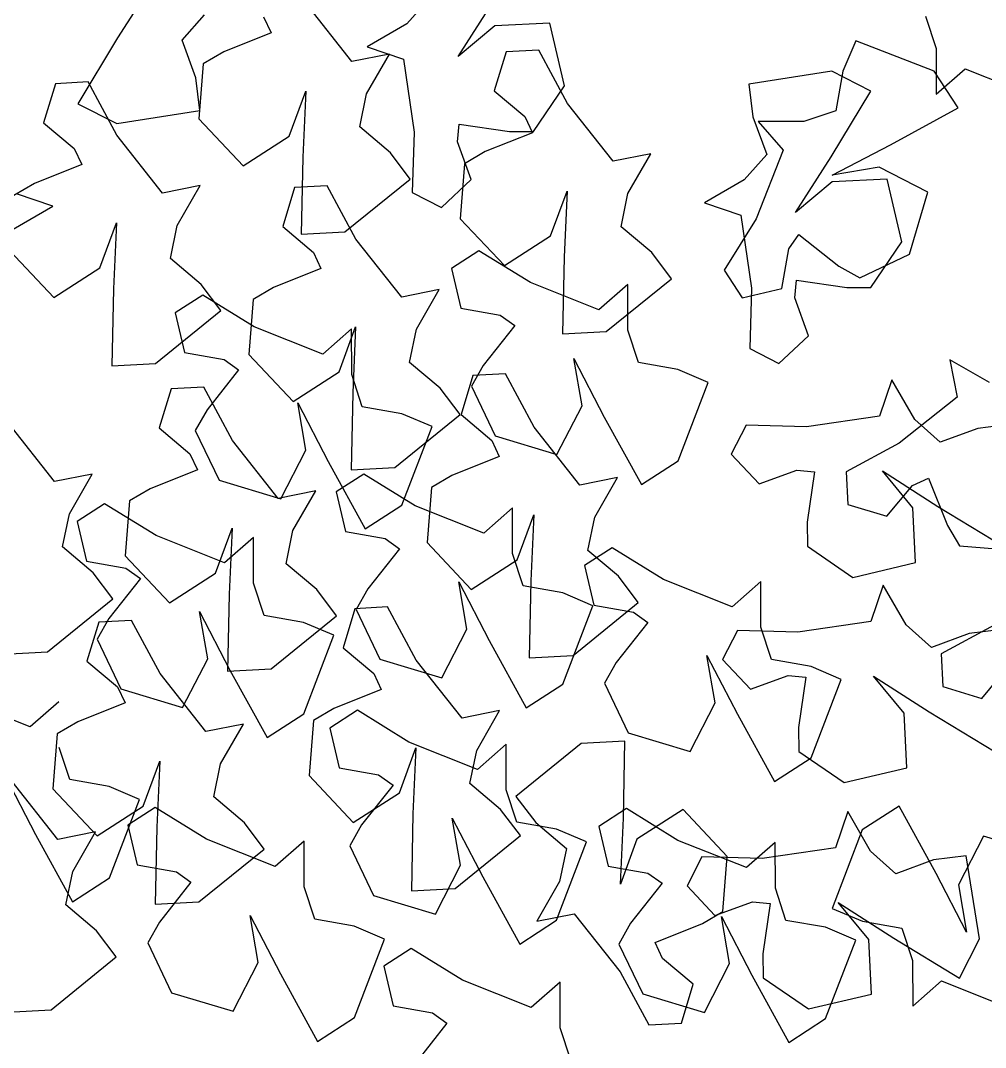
# Model space of a CAD drawing. Header units: millimetres. Extents: x 441156 to 441876, y 4514765 to 4515211.
# Drawn here: x 441540.407 to 441541.532, y 4514821.008 to 4514822.205 of the extents above; entities that cross this region are included whole.
import ezdxf

# ---------------------------------------------------------------- set-up
doc = ezdxf.new("R2010")
doc.units = ezdxf.units.MM
doc.layers.add('01_piscinas', color=254, linetype='Continuous')

msp = doc.modelspace()

# ---------------------------------------------------------------- linework, layer by layer
at = {"layer": '01_piscinas'}
for p, q in [((441540.5613956, 4514822.2501617, 0.00000053), (441540.51994869, 4514822.18528223, 0.00000053)), ((441540.88359265, 4514822.23113147, 0.00000053), (441540.8572038, 4514822.20165599, 0.00000053)), ((441540.91730498, 4514822.16365501, 0.00000053), (441540.95875189, 4514822.22853448, 0.00000053)), ((441540.79320061, 4514822.15764934, 0.00000053), (441540.7397902, 4514822.22525959, 0.00000053)), ((441540.59510794, 4514822.18268524, 0.00000053), (441540.62149678, 4514822.21216072, 0.00000053)), ((441540.69031535, 4514822.20975463, 0.00000053), (441540.6989559, 4514822.19099132, 0.00000053)), ((441541.02408914, 4514822.20248645, 0.00000053), (441540.96019052, 4514822.19934787, 0.00000053)), ((441541.04134454, 4514822.12924398, 0.00000053), (441541.02408914, 4514822.20248645, 0.00000053)), ((441541.46259448, 4514822.21066436, 0.00000053), (441541.47492657, 4514822.17307321, 0.00000053)), ((441540.6989559, 4514822.19099132, 0.00000053), (441540.64377948, 4514822.16901475, 0.00000053)), ((441540.8572038, 4514822.20165599, 0.00000053), (441540.81109083, 4514822.17483839, 0.00000053)), ((441540.96019052, 4514822.19934787, 0.00000053), (441540.91730498, 4514822.16365501, 0.00000053)), ((441540.51994869, 4514822.18528223, 0.00000053), (441540.47344579, 4514822.10851529, 0.00000053)), ((441540.61110478, 4514822.13869487, 0.00000053), (441540.59510794, 4514822.18268524, 0.00000053)), ((441541.3811623, 4514822.18165151, 0.00000053), (441541.36617229, 4514822.14635594, 0.00000053)), ((441541.4726355, 4514822.14652358, 0.00000053), (441541.3811623, 4514822.18165151, 0.00000053)), ((441540.64377948, 4514822.16901475, 0.00000053), (441540.61982461, 4514822.15485085, 0.00000053)), ((441540.83700792, 4514822.16640392, 0.00000053), (441540.79320061, 4514822.15764934, 0.00000053)), ((441540.81048172, 4514822.12012271, 0.00000053), (441540.83700792, 4514822.16640392, 0.00000053)), ((441540.81109083, 4514822.17483839, 0.00000053), (441540.85340636, 4514822.16051643, 0.00000053)), ((441540.97313812, 4514822.16897159, 0.00000053), (441540.9593549, 4514822.12350028, 0.00000053)), ((441541.01127788, 4514822.1709758, 0.00000053), (441540.97313812, 4514822.16897159, 0.00000053)), ((441541.04467862, 4514822.10890688, 0.00000053), (441541.01127788, 4514822.1709758, 0.00000053)), ((441541.47492657, 4514822.17307321, 0.00000053), (441541.47509482, 4514822.11972941, 0.00000053)), ((441540.61982461, 4514822.15485085, 0.00000053), (441540.61480516, 4514822.09076297, 0.00000053)), ((441540.85340636, 4514822.16051643, 0.00000053), (441540.86585601, 4514822.07525903, 0.00000053)), ((441541.35329816, 4514822.14650404, 0.00000053), (441541.25651607, 4514822.13118912, 0.00000053)), ((441541.39884112, 4514822.12330683, 0.00000053), (441541.35329816, 4514822.14650404, 0.00000053)), ((441541.36617229, 4514822.14635594, 0.00000053), (441541.35803078, 4514822.10026073, 0.00000053)), ((441541.50047826, 4514822.10366272, 0.00000053), (441541.4726355, 4514822.14652358, 0.00000053)), ((441541.47509482, 4514822.11972941, 0.00000053), (441541.50865576, 4514822.14921475, 0.00000053)), ((441541.50865576, 4514822.14921475, 0.00000053), (441541.58871566, 4514822.11736776, 0.00000053)), ((441540.44738143, 4514822.13182968, 0.00000053), (441540.43359821, 4514822.08635838, 0.00000053)), ((441540.48552119, 4514822.1338339, 0.00000053), (441540.44738143, 4514822.13182968, 0.00000053)), ((441540.51892193, 4514822.07176497, 0.00000053), (441540.48552119, 4514822.1338339, 0.00000053)), ((441540.61577084, 4514822.100633, 0.00000053), (441540.61110478, 4514822.13869487, 0.00000053)), ((441541.25651607, 4514822.13118912, 0.00000053), (441541.26118213, 4514822.09312725, 0.00000053)), ((441540.72013854, 4514822.07062824, 0.00000053), (441540.73943208, 4514822.12298193, 0.00000053)), ((441540.73943208, 4514822.12298193, 0.00000053), (441540.73597774, 4514822.04607121, 0.00000053)), ((441540.80236605, 4514822.08140177, 0.00000053), (441540.81048172, 4514822.12012271, 0.00000053)), ((441540.9593549, 4514822.12350028, 0.00000053), (441540.99520376, 4514822.09340192, 0.00000053)), ((441541.00495363, 4514822.07625199, 0.00000053), (441541.04134454, 4514822.12924398, 0.00000053)), ((441541.35233822, 4514822.04653989, 0.00000053), (441541.39884112, 4514822.12330683, 0.00000053)), ((441540.47344579, 4514822.10851529, 0.00000053), (441540.51898876, 4514822.08531808, 0.00000053)), ((441541.09808903, 4514822.04129663, 0.00000053), (441541.04467862, 4514822.10890688, 0.00000053)), ((441540.51898876, 4514822.08531808, 0.00000053), (441540.61577084, 4514822.100633, 0.00000053)), ((441541.35803078, 4514822.10026073, 0.00000053), (441541.32043963, 4514822.08792864, 0.00000053)), ((441541.4218221, 4514822.06043205, 0.00000053), (441541.50047826, 4514822.10366272, 0.00000053)), ((441540.43359821, 4514822.08635838, 0.00000053), (441540.46944708, 4514822.05626002, 0.00000053)), ((441540.61480516, 4514822.09076297, 0.00000053), (441540.66637001, 4514822.03596083, 0.00000053)), ((441540.91645496, 4514822.06394929, 0.00000053), (441540.91835368, 4514822.08451907, 0.00000053)), ((441540.91835368, 4514822.08451907, 0.00000053), (441540.97712615, 4514822.07596312, 0.00000053)), ((441540.99520376, 4514822.09340192, 0.00000053), (441541.00384432, 4514822.07463861, 0.00000053)), ((441541.26118213, 4514822.09312725, 0.00000053), (441541.27717898, 4514822.04913688, 0.00000053)), ((441541.32043963, 4514822.08792864, 0.00000053), (441541.26709583, 4514822.0877604, 0.00000053)), ((441541.26709583, 4514822.0877604, 0.00000053), (441541.29658117, 4514822.05419946, 0.00000053)), ((441540.57233234, 4514822.00415472, 0.00000053), (441540.51892193, 4514822.07176497, 0.00000053)), ((441540.66637001, 4514822.03596083, 0.00000053), (441540.72013854, 4514822.07062824, 0.00000053)), ((441540.83821491, 4514822.05130341, 0.00000053), (441540.80236605, 4514822.08140177, 0.00000053)), ((441540.86585601, 4514822.07525903, 0.00000053), (441540.86374743, 4514822.00480539, 0.00000053)), ((441541.00384432, 4514822.07463861, 0.00000053), (441540.94866789, 4514822.05266204, 0.00000053)), ((441540.97712615, 4514822.07596312, 0.00000053), (441541.00495363, 4514822.07625199, 0.00000053)), ((441540.93245181, 4514822.01995891, 0.00000053), (441540.91645496, 4514822.06394929, 0.00000053)), ((441541.3534883, 4514822.02496824, 0.00000053), (441541.4218221, 4514822.06043205, 0.00000053)), ((441540.46944708, 4514822.05626002, 0.00000053), (441540.47808763, 4514822.0374967, 0.00000053)), ((441540.86128677, 4514822.0206739, 0.00000053), (441540.83821491, 4514822.05130341, 0.00000053)), ((441540.94866789, 4514822.05266204, 0.00000053), (441540.92471303, 4514822.03849814, 0.00000053)), ((441541.14189633, 4514822.05005121, 0.00000053), (441541.09808903, 4514822.04129663, 0.00000053)), ((441541.11537013, 4514822.00377, 0.00000053), (441541.14189633, 4514822.05005121, 0.00000053)), ((441541.27717898, 4514822.04913688, 0.00000053), (441541.25079013, 4514822.0196614, 0.00000053)), ((441541.29658117, 4514822.05419946, 0.00000053), (441541.26473418, 4514821.97413956, 0.00000053)), ((441541.31089132, 4514821.98166042, 0.00000053), (441541.35233822, 4514822.04653989, 0.00000053)), ((441540.47808763, 4514822.0374967, 0.00000053), (441540.4229112, 4514822.01552014, 0.00000053)), ((441540.73597774, 4514822.04607121, 0.00000053), (441540.73408851, 4514821.95633764, 0.00000053)), ((441540.92471303, 4514822.03849814, 0.00000053), (441540.91969357, 4514821.97441027, 0.00000053)), ((441541.40847469, 4514822.03443639, 0.00000053), (441541.3534883, 4514822.02496824, 0.00000053)), ((441541.46538181, 4514822.00520518, 0.00000053), (441541.40847469, 4514822.03443639, 0.00000053)), ((441540.4229112, 4514822.01552014, 0.00000053), (441540.39895634, 4514822.00135623, 0.00000053)), ((441540.61613964, 4514822.01290931, 0.00000053), (441540.57233234, 4514822.00415472, 0.00000053)), ((441540.58961344, 4514821.9666281, 0.00000053), (441540.61613964, 4514822.01290931, 0.00000053)), ((441540.72646761, 4514822.01064089, 0.00000053), (441540.71268439, 4514821.96516959, 0.00000053)), ((441540.76460737, 4514822.0126451, 0.00000053), (441540.72646761, 4514822.01064089, 0.00000053)), ((441540.79800811, 4514821.95057618, 0.00000053), (441540.76460737, 4514822.0126451, 0.00000053)), ((441540.78512848, 4514821.95901975, 0.00000053), (441540.86128677, 4514822.0206739, 0.00000053)), ((441540.89777954, 4514821.98747121, 0.00000053), (441540.93245181, 4514822.01995891, 0.00000053)), ((441541.25079013, 4514822.0196614, 0.00000053), (441541.20467716, 4514821.9928438, 0.00000053)), ((441541.35377685, 4514822.01735328, 0.00000053), (441541.31089132, 4514821.98166042, 0.00000053)), ((441541.41767547, 4514822.02049187, 0.00000053), (441541.35377685, 4514822.01735328, 0.00000053)), ((441541.43493087, 4514821.94724939, 0.00000053), (441541.41767547, 4514822.02049187, 0.00000053)), ((441540.44420019, 4514821.98914382, 0.00000053), (441540.40188466, 4514822.00346578, 0.00000053)), ((441540.86374743, 4514822.00480539, 0.00000053), (441540.89777954, 4514821.98747121, 0.00000053)), ((441541.02502695, 4514821.95427554, 0.00000053), (441541.04432049, 4514822.00662922, 0.00000053)), ((441541.04432049, 4514822.00662922, 0.00000053), (441541.04086615, 4514821.9297185, 0.00000053)), ((441541.10725446, 4514821.96504907, 0.00000053), (441541.11537013, 4514822.00377, 0.00000053)), ((441541.44370419, 4514821.93314764, 0.00000053), (441541.46538181, 4514822.00520518, 0.00000053)), ((441540.39808722, 4514821.96232621, 0.00000053), (441540.44420019, 4514821.98914382, 0.00000053)), ((441541.20467716, 4514821.9928438, 0.00000053), (441541.24699269, 4514821.97852184, 0.00000053)), ((441541.24699269, 4514821.97852184, 0.00000053), (441541.25944234, 4514821.89326444, 0.00000053)), ((441540.49927027, 4514821.91713363, 0.00000053), (441540.5185638, 4514821.96948732, 0.00000053)), ((441540.5185638, 4514821.96948732, 0.00000053), (441540.51510946, 4514821.8925766, 0.00000053)), ((441540.58149777, 4514821.92790716, 0.00000053), (441540.58961344, 4514821.9666281, 0.00000053)), ((441540.71268439, 4514821.96516959, 0.00000053), (441540.74853325, 4514821.93507123, 0.00000053)), ((441540.91969357, 4514821.97441027, 0.00000053), (441540.97125842, 4514821.91960813, 0.00000053)), ((441541.14310332, 4514821.93495071, 0.00000053), (441541.10725446, 4514821.96504907, 0.00000053)), ((441541.26473418, 4514821.97413956, 0.00000053), (441541.22768129, 4514821.91417921, 0.00000053)), ((441540.73408851, 4514821.95633764, 0.00000053), (441540.78512848, 4514821.95901975, 0.00000053)), ((441540.97125842, 4514821.91960813, 0.00000053), (441541.02502695, 4514821.95427554, 0.00000053)), ((441541.30289929, 4514821.93904556, 0.00000053), (441541.31482852, 4514821.95591015, 0.00000053)), ((441541.31482852, 4514821.95591015, 0.00000053), (441541.361449, 4514821.91911425, 0.00000053)), ((441540.85141851, 4514821.88296593, 0.00000053), (441540.79800811, 4514821.95057618, 0.00000053)), ((441541.29475778, 4514821.89295035, 0.00000053), (441541.30289929, 4514821.93904556, 0.00000053)), ((441541.39853996, 4514821.8942574, 0.00000053), (441541.43493087, 4514821.94724939, 0.00000053)), ((441540.39393688, 4514821.93726836, 0.00000053), (441540.44550173, 4514821.88246622, 0.00000053)), ((441540.61734663, 4514821.8978088, 0.00000053), (441540.58149777, 4514821.92790716, 0.00000053)), ((441540.74853325, 4514821.93507123, 0.00000053), (441540.75717381, 4514821.91630791, 0.00000053)), ((441540.94152462, 4514821.93700147, 0.00000053), (441540.90949673, 4514821.91619589, 0.00000053)), ((441541.00148497, 4514821.89994858, 0.00000053), (441540.94152462, 4514821.93700147, 0.00000053)), ((441541.04086615, 4514821.9297185, 0.00000053), (441541.03897693, 4514821.83998493, 0.00000053)), ((441541.16617518, 4514821.9043212, 0.00000053), (441541.14310332, 4514821.93495071, 0.00000053)), ((441541.38569273, 4514821.90545068, 0.00000053), (441541.44370419, 4514821.93314764, 0.00000053)), ((441540.44550173, 4514821.88246622, 0.00000053), (441540.49927027, 4514821.91713363, 0.00000053)), ((441540.75717381, 4514821.91630791, 0.00000053), (441540.70199738, 4514821.89433134, 0.00000053)), ((441540.90949673, 4514821.91619589, 0.00000053), (441540.92029576, 4514821.86992498, 0.00000053)), ((441541.361449, 4514821.91911425, 0.00000053), (441541.38569273, 4514821.90545068, 0.00000053)), ((441541.0900169, 4514821.84266704, 0.00000053), (441541.16617518, 4514821.9043212, 0.00000053)), ((441541.22768129, 4514821.91417921, 0.00000053), (441541.24848687, 4514821.88215132, 0.00000053)), ((441540.51510946, 4514821.8925766, 0.00000053), (441540.51322024, 4514821.80284303, 0.00000053)), ((441540.64041849, 4514821.86717929, 0.00000053), (441540.61734663, 4514821.8978088, 0.00000053)), ((441540.70199738, 4514821.89433134, 0.00000053), (441540.67804252, 4514821.88016744, 0.00000053)), ((441540.89522582, 4514821.89172051, 0.00000053), (441540.85141851, 4514821.88296593, 0.00000053)), ((441540.86869962, 4514821.8454393, 0.00000053), (441540.89522582, 4514821.89172051, 0.00000053)), ((441541.08154487, 4514821.86810159, 0.00000053), (441541.00148497, 4514821.89994858, 0.00000053)), ((441541.11510581, 4514821.89758693, 0.00000053), (441541.08154487, 4514821.86810159, 0.00000053)), ((441541.11527406, 4514821.84424312, 0.00000053), (441541.11510581, 4514821.89758693, 0.00000053)), ((441541.24848687, 4514821.88215132, 0.00000053), (441541.29475778, 4514821.89295035, 0.00000053)), ((441541.25944234, 4514821.89326444, 0.00000053), (441541.25733377, 4514821.8228108, 0.00000053)), ((441541.3100413, 4514821.8819547, 0.00000053), (441541.31194002, 4514821.90252448, 0.00000053)), ((441541.31194002, 4514821.90252448, 0.00000053), (441541.37071248, 4514821.89396853, 0.00000053)), ((441541.37071248, 4514821.89396853, 0.00000053), (441541.39853996, 4514821.8942574, 0.00000053)), ((441540.61930716, 4514821.88532166, 0.00000053), (441540.58727926, 4514821.86451609, 0.00000053)), ((441540.67926751, 4514821.84826877, 0.00000053), (441540.61930716, 4514821.88532166, 0.00000053)), ((441540.67804252, 4514821.88016744, 0.00000053), (441540.67302306, 4514821.81607957, 0.00000053)), ((441541.32603814, 4514821.83796432, 0.00000053), (441541.3100413, 4514821.8819547, 0.00000053)), ((441540.56426021, 4514821.80552514, 0.00000053), (441540.64041849, 4514821.86717929, 0.00000053)), ((441540.92029576, 4514821.86992498, 0.00000053), (441540.96639097, 4514821.86178346, 0.00000053)), ((441540.58727926, 4514821.86451609, 0.00000053), (441540.5980783, 4514821.81824517, 0.00000053)), ((441540.96639097, 4514821.86178346, 0.00000053), (441540.98325556, 4514821.84985423, 0.00000053)), ((441540.7593274, 4514821.81642178, 0.00000053), (441540.67926751, 4514821.84826877, 0.00000053)), ((441540.79288835, 4514821.84590712, 0.00000053), (441540.7593274, 4514821.81642178, 0.00000053)), ((441540.77835644, 4514821.79594484, 0.00000053), (441540.79764998, 4514821.84829852, 0.00000053)), ((441540.79305659, 4514821.79256332, 0.00000053), (441540.79288835, 4514821.84590712, 0.00000053)), ((441540.79764998, 4514821.84829852, 0.00000053), (441540.79419564, 4514821.7713878, 0.00000053)), ((441540.86058395, 4514821.80671837, 0.00000053), (441540.86869962, 4514821.8454393, 0.00000053)), ((441540.98325556, 4514821.84985423, 0.00000053), (441540.94645966, 4514821.80323376, 0.00000053)), ((441541.12760614, 4514821.80665198, 0.00000053), (441541.11527406, 4514821.84424312, 0.00000053)), ((441541.03897693, 4514821.83998493, 0.00000053), (441541.0900169, 4514821.84266704, 0.00000053)), ((441541.29136587, 4514821.80547662, 0.00000053), (441541.32603814, 4514821.83796432, 0.00000053)), ((441541.25733377, 4514821.8228108, 0.00000053), (441541.29136587, 4514821.80547662, 0.00000053)), ((441540.5980783, 4514821.81824517, 0.00000053), (441540.6441735, 4514821.81010366, 0.00000053)), ((441540.6441735, 4514821.81010366, 0.00000053), (441540.6610381, 4514821.79817443, 0.00000053)), ((441540.67302306, 4514821.81607957, 0.00000053), (441540.72458791, 4514821.76127743, 0.00000053)), ((441541.05231365, 4514821.81119446, 0.00000053), (441541.08777746, 4514821.74286065, 0.00000053)), ((441541.0617818, 4514821.75620807, 0.00000053), (441541.05231365, 4514821.81119446, 0.00000053)), ((441541.49066661, 4514821.80991951, 0.00000053), (441541.49942119, 4514821.7661122, 0.00000053)), ((441541.53694782, 4514821.78339331, 0.00000053), (441541.49066661, 4514821.80991951, 0.00000053)), ((441540.51322024, 4514821.80284303, 0.00000053), (441540.56426021, 4514821.80552514, 0.00000053)), ((441540.6610381, 4514821.79817443, 0.00000053), (441540.6242422, 4514821.75155395, 0.00000053)), ((441540.72458791, 4514821.76127743, 0.00000053), (441540.77835644, 4514821.79594484, 0.00000053)), ((441540.89643281, 4514821.77662001, 0.00000053), (441540.86058395, 4514821.80671837, 0.00000053)), ((441540.94645966, 4514821.80323376, 0.00000053), (441540.93279609, 4514821.77899002, 0.00000053)), ((441541.17370135, 4514821.79851046, 0.00000053), (441541.12760614, 4514821.80665198, 0.00000053)), ((441541.20899692, 4514821.78352046, 0.00000053), (441541.17370135, 4514821.79851046, 0.00000053)), ((441540.80538868, 4514821.75497217, 0.00000053), (441540.79305659, 4514821.79256332, 0.00000053)), ((441540.93437407, 4514821.79137844, 0.00000053), (441540.92059085, 4514821.74590713, 0.00000053)), ((441540.97251383, 4514821.79338265, 0.00000053), (441540.93437407, 4514821.79137844, 0.00000053)), ((441541.00591456, 4514821.73131373, 0.00000053), (441540.97251383, 4514821.79338265, 0.00000053)), ((441541.17386899, 4514821.69204725, 0.00000053), (441541.20899692, 4514821.78352046, 0.00000053)), ((441541.42330781, 4514821.7863486, 0.00000053), (441541.40898585, 4514821.74403307, 0.00000053)), ((441541.45012541, 4514821.74023563, 0.00000053), (441541.42330781, 4514821.7863486, 0.00000053)), ((441540.58228952, 4514821.77578927, 0.00000053), (441540.5685063, 4514821.73031796, 0.00000053)), ((441540.62042928, 4514821.77779348, 0.00000053), (441540.58228952, 4514821.77578927, 0.00000053)), ((441540.65383002, 4514821.71572456, 0.00000053), (441540.62042928, 4514821.77779348, 0.00000053)), ((441540.79419564, 4514821.7713878, 0.00000053), (441540.79230642, 4514821.68165424, 0.00000053)), ((441540.91950467, 4514821.7459905, 0.00000053), (441540.89643281, 4514821.77662001, 0.00000053)), ((441540.93279609, 4514821.77899002, 0.00000053), (441540.96049305, 4514821.72097857, 0.00000053)), ((441540.73009619, 4514821.75951466, 0.00000053), (441540.76556, 4514821.69118085, 0.00000053)), ((441540.73956434, 4514821.70452826, 0.00000053), (441540.73009619, 4514821.75951466, 0.00000053)), ((441541.49942119, 4514821.7661122, 0.00000053), (441541.43181094, 4514821.71270179, 0.00000053)), ((441540.6242422, 4514821.75155395, 0.00000053), (441540.61057863, 4514821.72731022, 0.00000053)), ((441540.85148389, 4514821.74683066, 0.00000053), (441540.80538868, 4514821.75497217, 0.00000053)), ((441541.03255059, 4514821.69930095, 0.00000053), (441541.0617818, 4514821.75620807, 0.00000053)), ((441540.44634751, 4514821.66786041, 0.00000053), (441540.3929371, 4514821.73547066, 0.00000053)), ((441540.84334639, 4514821.68433634, 0.00000053), (441540.91950467, 4514821.7459905, 0.00000053)), ((441540.88677946, 4514821.73184065, 0.00000053), (441540.85148389, 4514821.74683066, 0.00000053)), ((441540.92059085, 4514821.74590713, 0.00000053), (441540.95643971, 4514821.71580877, 0.00000053)), ((441541.08777746, 4514821.74286065, 0.00000053), (441541.13100813, 4514821.66420449, 0.00000053)), ((441541.40898585, 4514821.74403307, 0.00000053), (441541.32372845, 4514821.73158342, 0.00000053)), ((441541.47960089, 4514821.71384679, 0.00000053), (441541.45012541, 4514821.74023563, 0.00000053)), ((441540.5685063, 4514821.73031796, 0.00000053), (441540.60435517, 4514821.7002196, 0.00000053)), ((441540.61057863, 4514821.72731022, 0.00000053), (441540.63827558, 4514821.66929876, 0.00000053)), ((441540.85165153, 4514821.64036745, 0.00000053), (441540.88677946, 4514821.73184065, 0.00000053)), ((441541.05932497, 4514821.66370348, 0.00000053), (441541.00591456, 4514821.73131373, 0.00000053)), ((441541.25327481, 4514821.733692, 0.00000053), (441541.23594063, 4514821.69965989, 0.00000053)), ((441541.32372845, 4514821.73158342, 0.00000053), (441541.25327481, 4514821.733692, 0.00000053)), ((441541.52359127, 4514821.72984363, 0.00000053), (441541.47960089, 4514821.71384679, 0.00000053)), ((441541.56165313, 4514821.7345097, 0.00000053), (441541.52359127, 4514821.72984363, 0.00000053)), ((441540.70724043, 4514821.64811431, 0.00000053), (441540.65383002, 4514821.71572456, 0.00000053)), ((441540.95643971, 4514821.71580877, 0.00000053), (441540.96508026, 4514821.69704546, 0.00000053)), ((441540.96049305, 4514821.72097857, 0.00000053), (441541.03255059, 4514821.69930095, 0.00000053)), ((441541.43181094, 4514821.71270179, 0.00000053), (441541.36974202, 4514821.67930105, 0.00000053)), ((441540.60435517, 4514821.7002196, 0.00000053), (441540.61299572, 4514821.68145629, 0.00000053)), ((441540.71033312, 4514821.64762114, 0.00000053), (441540.73956434, 4514821.70452826, 0.00000053)), ((441541.23594063, 4514821.69965989, 0.00000053), (441541.26842833, 4514821.66498762, 0.00000053)), ((441540.76556, 4514821.69118085, 0.00000053), (441540.80879067, 4514821.61252469, 0.00000053)), ((441540.96508026, 4514821.69704546, 0.00000053), (441540.90990384, 4514821.67506889, 0.00000053)), ((441541.13100813, 4514821.66420449, 0.00000053), (441541.17386899, 4514821.69204725, 0.00000053)), ((441540.49015482, 4514821.676615, 0.00000053), (441540.44634751, 4514821.66786041, 0.00000053)), ((441540.46362862, 4514821.63033379, 0.00000053), (441540.49015482, 4514821.676615, 0.00000053)), ((441540.61299572, 4514821.68145629, 0.00000053), (441540.5578193, 4514821.65947972, 0.00000053)), ((441540.80706704, 4514821.67654781, 0.00000053), (441540.77503915, 4514821.65574223, 0.00000053)), ((441540.79230642, 4514821.68165424, 0.00000053), (441540.84334639, 4514821.68433634, 0.00000053)), ((441540.86702739, 4514821.63949491, 0.00000053), (441540.80706704, 4514821.67654781, 0.00000053)), ((441541.26842833, 4514821.66498762, 0.00000053), (441541.31241871, 4514821.68098447, 0.00000053)), ((441541.31241871, 4514821.68098447, 0.00000053), (441541.33298849, 4514821.67908575, 0.00000053)), ((441541.33298849, 4514821.67908575, 0.00000053), (441541.32443255, 4514821.62031328, 0.00000053)), ((441541.36974202, 4514821.67930105, 0.00000053), (441541.37174623, 4514821.64116129, 0.00000053)), ((441541.41212443, 4514821.68013445, 0.00000053), (441541.4770039, 4514821.63868754, 0.00000053)), ((441541.44781729, 4514821.63724891, 0.00000053), (441541.41212443, 4514821.68013445, 0.00000053)), ((441540.63827558, 4514821.66929876, 0.00000053), (441540.71033312, 4514821.64762114, 0.00000053)), ((441540.90990384, 4514821.67506889, 0.00000053), (441540.88594897, 4514821.66090499, 0.00000053)), ((441541.10313228, 4514821.67245806, 0.00000053), (441541.05932497, 4514821.66370348, 0.00000053)), ((441541.07660608, 4514821.62617685, 0.00000053), (441541.10313228, 4514821.67245806, 0.00000053)), ((441541.41721754, 4514821.62737808, 0.00000053), (441541.4473159, 4514821.66322694, 0.00000053)), ((441541.4473159, 4514821.66322694, 0.00000053), (441541.46607921, 4514821.67186749, 0.00000053)), ((441541.46607921, 4514821.67186749, 0.00000053), (441541.48805578, 4514821.61669107, 0.00000053)), ((441540.5578193, 4514821.65947972, 0.00000053), (441540.53386443, 4514821.64531582, 0.00000053)), ((441540.75104774, 4514821.65686889, 0.00000053), (441540.70724043, 4514821.64811431, 0.00000053)), ((441540.72452153, 4514821.61058768, 0.00000053), (441540.75104774, 4514821.65686889, 0.00000053)), ((441540.77503915, 4514821.65574223, 0.00000053), (441540.78583818, 4514821.60947131, 0.00000053)), ((441540.88594897, 4514821.66090499, 0.00000053), (441540.88092952, 4514821.59681711, 0.00000053)), ((441540.50477692, 4514821.64195729, 0.00000053), (441540.47274903, 4514821.62115171, 0.00000053)), ((441540.56473727, 4514821.6049044, 0.00000053), (441540.50477692, 4514821.64195729, 0.00000053)), ((441540.53386443, 4514821.64531582, 0.00000053), (441540.52884497, 4514821.58122795, 0.00000053)), ((441540.80879067, 4514821.61252469, 0.00000053), (441540.85165153, 4514821.64036745, 0.00000053)), ((441540.94708729, 4514821.60764792, 0.00000053), (441540.86702739, 4514821.63949491, 0.00000053)), ((441541.37174623, 4514821.64116129, 0.00000053), (441541.41721754, 4514821.62737808, 0.00000053)), ((441540.45551295, 4514821.59161285, 0.00000053), (441540.46362862, 4514821.63033379, 0.00000053)), ((441540.98064823, 4514821.63713327, 0.00000053), (441540.94708729, 4514821.60764792, 0.00000053)), ((441540.98081648, 4514821.58378946, 0.00000053), (441540.98064823, 4514821.63713327, 0.00000053)), ((441540.9862629, 4514821.57668238, 0.00000053), (441541.00555644, 4514821.62903607, 0.00000053)), ((441541.00555644, 4514821.62903607, 0.00000053), (441541.0021021, 4514821.55212535, 0.00000053)), ((441541.45095588, 4514821.57335029, 0.00000053), (441541.44781729, 4514821.63724891, 0.00000053)), ((441541.4770039, 4514821.63868754, 0.00000053), (441541.55377084, 4514821.59218464, 0.00000053)), ((441540.47274903, 4514821.62115171, 0.00000053), (441540.48354806, 4514821.5748808, 0.00000053)), ((441541.06849041, 4514821.58745591, 0.00000053), (441541.07660608, 4514821.62617685, 0.00000053)), ((441541.32443255, 4514821.62031328, 0.00000053), (441541.32472141, 4514821.59248581, 0.00000053)), ((441541.48805578, 4514821.61669107, 0.00000053), (441541.50221968, 4514821.5927362, 0.00000053)), ((441540.64479717, 4514821.57305741, 0.00000053), (441540.56473727, 4514821.6049044, 0.00000053)), ((441540.63417836, 4514821.56109321, 0.00000053), (441540.65347189, 4514821.6134469, 0.00000053)), ((441540.65347189, 4514821.6134469, 0.00000053), (441540.65001755, 4514821.53653618, 0.00000053)), ((441540.71640586, 4514821.57186675, 0.00000053), (441540.72452153, 4514821.61058768, 0.00000053)), ((441540.78583818, 4514821.60947131, 0.00000053), (441540.83193339, 4514821.6013298, 0.00000053)), ((441540.49136181, 4514821.56151449, 0.00000053), (441540.45551295, 4514821.59161285, 0.00000053)), ((441540.67835812, 4514821.60254275, 0.00000053), (441540.64479717, 4514821.57305741, 0.00000053)), ((441540.67852636, 4514821.54919895, 0.00000053), (441540.67835812, 4514821.60254275, 0.00000053)), ((441540.83193339, 4514821.6013298, 0.00000053), (441540.84879798, 4514821.58940057, 0.00000053)), ((441540.88092952, 4514821.59681711, 0.00000053), (441540.93249437, 4514821.54201497, 0.00000053)), ((441541.32472141, 4514821.59248581, 0.00000053), (441541.37771341, 4514821.55609489, 0.00000053)), ((441541.50221968, 4514821.5927362, 0.00000053), (441541.56630755, 4514821.58771674, 0.00000053)), ((441540.52884497, 4514821.58122795, 0.00000053), (441540.58040982, 4514821.52642581, 0.00000053)), ((441540.84879798, 4514821.58940057, 0.00000053), (441540.81200208, 4514821.54278009, 0.00000053)), ((441540.99314856, 4514821.54619831, 0.00000053), (441540.98081648, 4514821.58378946, 0.00000053)), ((441541.09675054, 4514821.59061418, 0.00000053), (441541.06472265, 4514821.56980861, 0.00000053)), ((441541.10433927, 4514821.55735755, 0.00000053), (441541.06849041, 4514821.58745591, 0.00000053)), ((441541.15671089, 4514821.55356129, 0.00000053), (441541.09675054, 4514821.59061418, 0.00000053)), ((441540.48354806, 4514821.5748808, 0.00000053), (441540.52964327, 4514821.56673929, 0.00000053)), ((441540.75225473, 4514821.54176839, 0.00000053), (441540.71640586, 4514821.57186675, 0.00000053)), ((441540.93249437, 4514821.54201497, 0.00000053), (441540.9862629, 4514821.57668238, 0.00000053)), ((441541.06472265, 4514821.56980861, 0.00000053), (441541.07552168, 4514821.52353769, 0.00000053)), ((441541.37771341, 4514821.55609489, 0.00000053), (441541.45095588, 4514821.57335029, 0.00000053)), ((441540.51443367, 4514821.53088498, 0.00000053), (441540.49136181, 4514821.56151449, 0.00000053)), ((441540.52964327, 4514821.56673929, 0.00000053), (441540.54650787, 4514821.55481006, 0.00000053)), ((441540.58040982, 4514821.52642581, 0.00000053), (441540.63417836, 4514821.56109321, 0.00000053)), ((441541.12741113, 4514821.52672805, 0.00000053), (441541.10433927, 4514821.55735755, 0.00000053)), ((441540.54650787, 4514821.55481006, 0.00000053), (441540.50971197, 4514821.50818958, 0.00000053)), ((441540.69085845, 4514821.5116078, 0.00000053), (441540.67852636, 4514821.54919895, 0.00000053)), ((441540.91785607, 4514821.5507408, 0.00000053), (441540.95331988, 4514821.48240699, 0.00000053)), ((441540.92732422, 4514821.49575441, 0.00000053), (441540.91785607, 4514821.5507408, 0.00000053)), ((441541.03924377, 4514821.5380568, 0.00000053), (441540.99314856, 4514821.54619831, 0.00000053)), ((441541.0021021, 4514821.55212535, 0.00000053), (441541.00021287, 4514821.46239178, 0.00000053)), ((441541.23677079, 4514821.5217143, 0.00000053), (441541.15671089, 4514821.55356129, 0.00000053)), ((441541.27033174, 4514821.55119964, 0.00000053), (441541.23677079, 4514821.5217143, 0.00000053)), ((441541.27049998, 4514821.49785584, 0.00000053), (441541.27033174, 4514821.55119964, 0.00000053)), ((441541.41309859, 4514821.54694863, 0.00000053), (441541.39877663, 4514821.5046331, 0.00000053)), ((441541.4399162, 4514821.50083566, 0.00000053), (441541.41309859, 4514821.54694863, 0.00000053)), ((441540.65001755, 4514821.53653618, 0.00000053), (441540.64812833, 4514821.44680261, 0.00000053)), ((441540.77532659, 4514821.51113888, 0.00000053), (441540.75225473, 4514821.54176839, 0.00000053)), ((441540.81200208, 4514821.54278009, 0.00000053), (441540.79833851, 4514821.51853636, 0.00000053)), ((441541.07453934, 4514821.5230668, 0.00000053), (441541.03924377, 4514821.5380568, 0.00000053)), ((441540.43827539, 4514821.46923083, 0.00000053), (441540.51443367, 4514821.53088498, 0.00000053)), ((441540.79682819, 4514821.51954671, 0.00000053), (441540.78304497, 4514821.47407541, 0.00000053)), ((441540.83496795, 4514821.52155093, 0.00000053), (441540.79682819, 4514821.51954671, 0.00000053)), ((441540.86836868, 4514821.459482, 0.00000053), (441540.83496795, 4514821.52155093, 0.00000053)), ((441541.03941141, 4514821.43159359, 0.00000053), (441541.07453934, 4514821.5230668, 0.00000053)), ((441541.05125284, 4514821.46507389, 0.00000053), (441541.12741113, 4514821.52672805, 0.00000053)), ((441541.07552168, 4514821.52353769, 0.00000053), (441541.12161689, 4514821.51539618, 0.00000053)), ((441540.50971197, 4514821.50818958, 0.00000053), (441540.49604839, 4514821.48394585, 0.00000053)), ((441540.61556595, 4514821.51615028, 0.00000053), (441540.65102977, 4514821.44781648, 0.00000053)), ((441540.62503411, 4514821.46116389, 0.00000053), (441540.61556595, 4514821.51615028, 0.00000053)), ((441540.73695365, 4514821.50346629, 0.00000053), (441540.69085845, 4514821.5116078, 0.00000053)), ((441540.6991683, 4514821.44948472, 0.00000053), (441540.77532659, 4514821.51113888, 0.00000053)), ((441540.79833851, 4514821.51853636, 0.00000053), (441540.82603547, 4514821.46052491, 0.00000053)), ((441541.12161689, 4514821.51539618, 0.00000053), (441541.13848149, 4514821.50346695, 0.00000053)), ((441540.49789911, 4514821.50389619, 0.00000053), (441540.48411589, 4514821.45842488, 0.00000053)), ((441540.53603886, 4514821.5059004, 0.00000053), (441540.49789911, 4514821.50389619, 0.00000053)), ((441540.5694396, 4514821.44383148, 0.00000053), (441540.53603886, 4514821.5059004, 0.00000053)), ((441540.77224922, 4514821.48847628, 0.00000053), (441540.73695365, 4514821.50346629, 0.00000053)), ((441540.89809301, 4514821.43884729, 0.00000053), (441540.92732422, 4514821.49575441, 0.00000053)), ((441541.13848149, 4514821.50346695, 0.00000053), (441541.10168559, 4514821.45684647, 0.00000053)), ((441541.28283207, 4514821.46026469, 0.00000053), (441541.27049998, 4514821.49785584, 0.00000053)), ((441541.39877663, 4514821.5046331, 0.00000053), (441541.31351923, 4514821.49218346, 0.00000053)), ((441541.46939167, 4514821.47444682, 0.00000053), (441541.4399162, 4514821.50083566, 0.00000053)), ((441541.54266949, 4514821.50027073, 0.00000053), (441541.48060056, 4514821.46686999, 0.00000053)), ((441540.49604839, 4514821.48394585, 0.00000053), (441540.52374535, 4514821.42593439, 0.00000053)), ((441540.73712129, 4514821.39700308, 0.00000053), (441540.77224922, 4514821.48847628, 0.00000053)), ((441541.2430656, 4514821.49429203, 0.00000053), (441541.22573142, 4514821.46025992, 0.00000053)), ((441541.31351923, 4514821.49218346, 0.00000053), (441541.2430656, 4514821.49429203, 0.00000053)), ((441541.51338205, 4514821.49044366, 0.00000053), (441541.46939167, 4514821.47444682, 0.00000053)), ((441541.55144391, 4514821.49510972, 0.00000053), (441541.51338205, 4514821.49044366, 0.00000053)), ((441540.78304497, 4514821.47407541, 0.00000053), (441540.81889383, 4514821.44397705, 0.00000053)), ((441540.95331988, 4514821.48240699, 0.00000053), (441540.99655055, 4514821.40375083, 0.00000053)), ((441540.38723541, 4514821.46654872, 0.00000053), (441540.43827539, 4514821.46923083, 0.00000053)), ((441540.59580289, 4514821.40425677, 0.00000053), (441540.62503411, 4514821.46116389, 0.00000053)), ((441540.82603547, 4514821.46052491, 0.00000053), (441540.89809301, 4514821.43884729, 0.00000053)), ((441541.00021287, 4514821.46239178, 0.00000053), (441541.05125284, 4514821.46507389, 0.00000053)), ((441541.20753957, 4514821.46480717, 0.00000053), (441541.24300339, 4514821.39647337, 0.00000053)), ((441541.21700773, 4514821.40982078, 0.00000053), (441541.20753957, 4514821.46480717, 0.00000053)), ((441541.22573142, 4514821.46025992, 0.00000053), (441541.25821912, 4514821.42558765, 0.00000053)), ((441541.32892727, 4514821.45212318, 0.00000053), (441541.28283207, 4514821.46026469, 0.00000053)), ((441541.48060056, 4514821.46686999, 0.00000053), (441541.48260477, 4514821.42873023, 0.00000053)), ((441540.48411589, 4514821.45842488, 0.00000053), (441540.51996475, 4514821.42832652, 0.00000053)), ((441540.64812833, 4514821.44680261, 0.00000053), (441540.6991683, 4514821.44948472, 0.00000053)), ((441540.65102977, 4514821.44781648, 0.00000053), (441540.69426044, 4514821.36916032, 0.00000053)), ((441540.92177909, 4514821.39187175, 0.00000053), (441540.86836868, 4514821.459482, 0.00000053)), ((441541.10168559, 4514821.45684647, 0.00000053), (441541.08802201, 4514821.43260274, 0.00000053)), ((441541.36422284, 4514821.43713317, 0.00000053), (441541.32892727, 4514821.45212318, 0.00000053)), ((441541.52807608, 4514821.41494702, 0.00000053), (441541.55817444, 4514821.45079588, 0.00000053)), ((441540.62285001, 4514821.37622123, 0.00000053), (441540.5694396, 4514821.44383148, 0.00000053)), ((441540.81889383, 4514821.44397705, 0.00000053), (441540.82753439, 4514821.42521373, 0.00000053)), ((441541.25821912, 4514821.42558765, 0.00000053), (441541.30220949, 4514821.4415845, 0.00000053)), ((441541.30220949, 4514821.4415845, 0.00000053), (441541.32277927, 4514821.43968578, 0.00000053)), ((441541.32277927, 4514821.43968578, 0.00000053), (441541.31422333, 4514821.38091331, 0.00000053)), ((441541.32909491, 4514821.34565996, 0.00000053), (441541.36422284, 4514821.43713317, 0.00000053)), ((441541.40191522, 4514821.44073448, 0.00000053), (441541.46679469, 4514821.39928757, 0.00000053)), ((441541.43760807, 4514821.39784894, 0.00000053), (441541.40191522, 4514821.44073448, 0.00000053)), ((441540.51996475, 4514821.42832652, 0.00000053), (441540.5286053, 4514821.40956321, 0.00000053)), ((441540.52374535, 4514821.42593439, 0.00000053), (441540.59580289, 4514821.40425677, 0.00000053)), ((441540.82753439, 4514821.42521373, 0.00000053), (441540.77235796, 4514821.40323716, 0.00000053)), ((441540.99655055, 4514821.40375083, 0.00000053), (441541.03941141, 4514821.43159359, 0.00000053)), ((441541.08802201, 4514821.43260274, 0.00000053), (441541.11571897, 4514821.37459128, 0.00000053)), ((441541.48260477, 4514821.42873023, 0.00000053), (441541.52807608, 4514821.41494702, 0.00000053)), ((441540.41798996, 4514821.38160999, 0.00000053), (441540.33793006, 4514821.41345698, 0.00000053)), ((441540.45155091, 4514821.41109533, 0.00000053), (441540.41798996, 4514821.38160999, 0.00000053)), ((441540.5286053, 4514821.40956321, 0.00000053), (441540.47342888, 4514821.38758664, 0.00000053)), ((441540.77235796, 4514821.40323716, 0.00000053), (441540.7484031, 4514821.38907326, 0.00000053)), ((441540.79963097, 4514821.4010713, 0.00000053), (441540.76760307, 4514821.38026572, 0.00000053)), ((441540.85959132, 4514821.3640184, 0.00000053), (441540.79963097, 4514821.4010713, 0.00000053)), ((441540.9655864, 4514821.40062634, 0.00000053), (441540.92177909, 4514821.39187175, 0.00000053)), ((441540.9390602, 4514821.35434512, 0.00000053), (441540.9655864, 4514821.40062634, 0.00000053)), ((441541.18777651, 4514821.35291366, 0.00000053), (441541.21700773, 4514821.40982078, 0.00000053)), ((441540.69426044, 4514821.36916032, 0.00000053), (441540.73712129, 4514821.39700308, 0.00000053)), ((441540.7484031, 4514821.38907326, 0.00000053), (441540.74338364, 4514821.32498539, 0.00000053)), ((441541.24300339, 4514821.39647337, 0.00000053), (441541.28623406, 4514821.31781721, 0.00000053)), ((441541.44074666, 4514821.33395032, 0.00000053), (441541.43760807, 4514821.39784894, 0.00000053)), ((441541.46679469, 4514821.39928757, 0.00000053), (441541.54356162, 4514821.35278467, 0.00000053)), ((441540.47342888, 4514821.38758664, 0.00000053), (441540.44947401, 4514821.37342274, 0.00000053)), ((441540.66665732, 4514821.38497581, 0.00000053), (441540.62285001, 4514821.37622123, 0.00000053)), ((441540.64013112, 4514821.3386946, 0.00000053), (441540.66665732, 4514821.38497581, 0.00000053)), ((441540.76760307, 4514821.38026572, 0.00000053), (441540.77840211, 4514821.3339948, 0.00000053)), ((441541.31422333, 4514821.38091331, 0.00000053), (441541.3145122, 4514821.35308584, 0.00000053)), ((441540.44947401, 4514821.37342274, 0.00000053), (441540.44445455, 4514821.30933487, 0.00000053)), ((441540.93965121, 4514821.33217141, 0.00000053), (441540.85959132, 4514821.3640184, 0.00000053)), ((441541.11188012, 4514821.36501194, 0.00000053), (441541.06084015, 4514821.36232983, 0.00000053)), ((441541.1099909, 4514821.27527837, 0.00000053), (441541.11188012, 4514821.36501194, 0.00000053)), ((441541.11571897, 4514821.37459128, 0.00000053), (441541.18777651, 4514821.35291366, 0.00000053)), ((441540.46405124, 4514821.32016038, 0.00000053), (441540.45171915, 4514821.35775153, 0.00000053)), ((441540.84871702, 4514821.30485066, 0.00000053), (441540.86801056, 4514821.35720434, 0.00000053)), ((441540.86801056, 4514821.35720434, 0.00000053), (441540.86455622, 4514821.28029362, 0.00000053)), ((441540.93094453, 4514821.31562419, 0.00000053), (441540.9390602, 4514821.35434512, 0.00000053)), ((441540.97321216, 4514821.36165676, 0.00000053), (441540.93965121, 4514821.33217141, 0.00000053)), ((441540.9733804, 4514821.30831295, 0.00000053), (441540.97321216, 4514821.36165676, 0.00000053)), ((441541.06084015, 4514821.36232983, 0.00000053), (441540.98468187, 4514821.30067568, 0.00000053)), ((441541.3145122, 4514821.35308584, 0.00000053), (441541.36750419, 4514821.31669492, 0.00000053)), ((441540.54978794, 4514821.28920013, 0.00000053), (441540.56908148, 4514821.34155382, 0.00000053)), ((441540.56908148, 4514821.34155382, 0.00000053), (441540.56562713, 4514821.2646431, 0.00000053)), ((441541.28623406, 4514821.31781721, 0.00000053), (441541.32909491, 4514821.34565996, 0.00000053)), ((441540.63201544, 4514821.29997367, 0.00000053), (441540.64013112, 4514821.3386946, 0.00000053)), ((441540.77840211, 4514821.3339948, 0.00000053), (441540.82449732, 4514821.32585329, 0.00000053)), ((441541.36750419, 4514821.31669492, 0.00000053), (441541.44074666, 4514821.33395032, 0.00000053)), ((441540.38875874, 4514821.32470286, 0.00000053), (441540.42422256, 4514821.25636906, 0.00000053)), ((441540.4503607, 4514821.25038364, 0.00000053), (441540.3969503, 4514821.31799389, 0.00000053)), ((441540.51014644, 4514821.31201886, 0.00000053), (441540.46405124, 4514821.32016038, 0.00000053)), ((441540.74338364, 4514821.32498539, 0.00000053), (441540.79494849, 4514821.27018325, 0.00000053)), ((441540.82449732, 4514821.32585329, 0.00000053), (441540.84136191, 4514821.31392406, 0.00000053)), ((441540.44445455, 4514821.30933487, 0.00000053), (441540.4960194, 4514821.25453273, 0.00000053)), ((441540.54544201, 4514821.29702886, 0.00000053), (441540.51014644, 4514821.31201886, 0.00000053)), ((441540.79494849, 4514821.27018325, 0.00000053), (441540.84871702, 4514821.30485066, 0.00000053)), ((441540.84136191, 4514821.31392406, 0.00000053), (441540.80456601, 4514821.26730358, 0.00000053)), ((441540.96679339, 4514821.28552583, 0.00000053), (441540.93094453, 4514821.31562419, 0.00000053)), ((441540.98571249, 4514821.2707218, 0.00000053), (441540.9733804, 4514821.30831295, 0.00000053)), ((441540.51031408, 4514821.20555565, 0.00000053), (441540.54544201, 4514821.29702886, 0.00000053)), ((441540.66786431, 4514821.2698753, 0.00000053), (441540.63201544, 4514821.29997367, 0.00000053)), ((441540.98468187, 4514821.30067568, 0.00000053), (441541.00775373, 4514821.27004617, 0.00000053)), ((441540.4960194, 4514821.25453273, 0.00000053), (441540.54978794, 4514821.28920013, 0.00000053)), ((441540.56381802, 4514821.28772546, 0.00000053), (441540.53179013, 4514821.26691989, 0.00000053)), ((441540.62377837, 4514821.25067257, 0.00000053), (441540.56381802, 4514821.28772546, 0.00000053)), ((441540.86455622, 4514821.28029362, 0.00000053), (441540.86266699, 4514821.19056006, 0.00000053)), ((441540.98986525, 4514821.25489632, 0.00000053), (441540.96679339, 4514821.28552583, 0.00000053)), ((441541.11354818, 4514821.28642806, 0.00000053), (441541.08152029, 4514821.26562248, 0.00000053)), ((441541.17350853, 4514821.24937517, 0.00000053), (441541.11354818, 4514821.28642806, 0.00000053)), ((441541.17959863, 4514821.28538875, 0.00000053), (441541.12583009, 4514821.25072134, 0.00000053)), ((441541.23116348, 4514821.23058661, 0.00000053), (441541.17959863, 4514821.28538875, 0.00000053)), ((441541.37167319, 4514821.2829697, 0.00000053), (441541.35735123, 4514821.24065417, 0.00000053)), ((441541.3984908, 4514821.23685673, 0.00000053), (441541.37167319, 4514821.2829697, 0.00000053)), ((441541.43163065, 4514821.28931741, 0.00000053), (441541.38876979, 4514821.26147466, 0.00000053)), ((441541.47486132, 4514821.21066125, 0.00000053), (441541.43163065, 4514821.28931741, 0.00000053)), ((441540.69093617, 4514821.2392458, 0.00000053), (441540.66786431, 4514821.2698753, 0.00000053)), ((441540.91042, 4514821.27526429, 0.00000053), (441540.94588381, 4514821.20693048, 0.00000053)), ((441540.91988815, 4514821.2202779, 0.00000053), (441540.91042, 4514821.27526429, 0.00000053)), ((441541.0318077, 4514821.26258029, 0.00000053), (441540.98571249, 4514821.2707218, 0.00000053)), ((441541.00775373, 4514821.27004617, 0.00000053), (441541.04360259, 4514821.23994781, 0.00000053)), ((441541.10653656, 4514821.19836765, 0.00000053), (441541.1099909, 4514821.27527837, 0.00000053)), ((441540.42422256, 4514821.25636906, 0.00000053), (441540.46745323, 4514821.1777129, 0.00000053)), ((441540.49416801, 4514821.25913823, 0.00000053), (441540.4503607, 4514821.25038364, 0.00000053)), ((441540.46764181, 4514821.21285701, 0.00000053), (441540.49416801, 4514821.25913823, 0.00000053)), ((441540.53179013, 4514821.26691989, 0.00000053), (441540.54258916, 4514821.22064897, 0.00000053)), ((441540.56562713, 4514821.2646431, 0.00000053), (441540.56373791, 4514821.17490953, 0.00000053)), ((441540.80456601, 4514821.26730358, 0.00000053), (441540.79090244, 4514821.24305985, 0.00000053)), ((441541.06710327, 4514821.24759028, 0.00000053), (441541.0318077, 4514821.26258029, 0.00000053)), ((441541.08152029, 4514821.26562248, 0.00000053), (441541.09231932, 4514821.21935157, 0.00000053)), ((441541.38876979, 4514821.26147466, 0.00000053), (441541.35364186, 4514821.17000145, 0.00000053)), ((441540.70383827, 4514821.21882558, 0.00000053), (441540.62377837, 4514821.25067257, 0.00000053)), ((441540.73739921, 4514821.24831093, 0.00000053), (441540.70383827, 4514821.21882558, 0.00000053)), ((441540.73756746, 4514821.19496712, 0.00000053), (441540.73739921, 4514821.24831093, 0.00000053)), ((441540.91370697, 4514821.19324216, 0.00000053), (441540.98986525, 4514821.25489632, 0.00000053)), ((441541.03197534, 4514821.15611708, 0.00000053), (441541.06710327, 4514821.24759028, 0.00000053)), ((441541.12583009, 4514821.25072134, 0.00000053), (441541.10653656, 4514821.19836765, 0.00000053)), ((441541.25356842, 4514821.21752818, 0.00000053), (441541.17350853, 4514821.24937517, 0.00000053)), ((441541.28712937, 4514821.24701352, 0.00000053), (441541.25356842, 4514821.21752818, 0.00000053)), ((441541.28729761, 4514821.19366972, 0.00000053), (441541.28712937, 4514821.24701352, 0.00000053)), ((441541.53008819, 4514821.25422096, 0.00000053), (441541.50085698, 4514821.19731384, 0.00000053)), ((441541.60214573, 4514821.23254334, 0.00000053), (441541.53008819, 4514821.25422096, 0.00000053)), ((441540.61477788, 4514821.17759164, 0.00000053), (441540.69093617, 4514821.2392458, 0.00000053)), ((441540.79090244, 4514821.24305985, 0.00000053), (441540.81859939, 4514821.1850484, 0.00000053)), ((441541.04360259, 4514821.23994781, 0.00000053), (441541.03548692, 4514821.20122687, 0.00000053)), ((441541.35735123, 4514821.24065417, 0.00000053), (441541.27209383, 4514821.22820452, 0.00000053)), ((441541.42796627, 4514821.21046788, 0.00000053), (441541.3984908, 4514821.23685673, 0.00000053)), ((441540.54258916, 4514821.22064897, 0.00000053), (441540.58868437, 4514821.21250746, 0.00000053)), ((441540.89065694, 4514821.16337077, 0.00000053), (441540.91988815, 4514821.2202779, 0.00000053)), ((441541.2016402, 4514821.2303131, 0.00000053), (441541.18430602, 4514821.19628099, 0.00000053)), ((441541.27209383, 4514821.22820452, 0.00000053), (441541.2016402, 4514821.2303131, 0.00000053)), ((441541.22614402, 4514821.16649874, 0.00000053), (441541.23116348, 4514821.23058661, 0.00000053)), ((441541.47195665, 4514821.22646473, 0.00000053), (441541.42796627, 4514821.21046788, 0.00000053)), ((441541.51001851, 4514821.23113079, 0.00000053), (441541.47195665, 4514821.22646473, 0.00000053)), ((441541.52533343, 4514821.13434871, 0.00000053), (441541.51001851, 4514821.23113079, 0.00000053)), ((441540.45952614, 4514821.17413608, 0.00000053), (441540.46764181, 4514821.21285701, 0.00000053)), ((441540.58868437, 4514821.21250746, 0.00000053), (441540.60554897, 4514821.20057823, 0.00000053)), ((441541.09231932, 4514821.21935157, 0.00000053), (441541.13841453, 4514821.21121006, 0.00000053)), ((441541.13841453, 4514821.21121006, 0.00000053), (441541.15527912, 4514821.19928083, 0.00000053)), ((441541.51032513, 4514821.14232745, 0.00000053), (441541.47486132, 4514821.21066125, 0.00000053)), ((441540.46745323, 4514821.1777129, 0.00000053), (441540.51031408, 4514821.20555565, 0.00000053)), ((441540.60554897, 4514821.20057823, 0.00000053), (441540.56875307, 4514821.15395775, 0.00000053)), ((441540.94588381, 4514821.20693048, 0.00000053), (441540.98911448, 4514821.12827432, 0.00000053)), ((441541.03548692, 4514821.20122687, 0.00000053), (441541.00896072, 4514821.15494566, 0.00000053)), ((441541.15527912, 4514821.19928083, 0.00000053), (441541.11848322, 4514821.15266035, 0.00000053)), ((441541.18430602, 4514821.19628099, 0.00000053), (441541.21679371, 4514821.16160872, 0.00000053)), ((441541.50085698, 4514821.19731384, 0.00000053), (441541.51032513, 4514821.14232745, 0.00000053)), ((441540.74989954, 4514821.15737597, 0.00000053), (441540.73756746, 4514821.19496712, 0.00000053)), ((441540.81859939, 4514821.1850484, 0.00000053), (441540.89065694, 4514821.16337077, 0.00000053)), ((441540.86266699, 4514821.19056006, 0.00000053), (441540.91370697, 4514821.19324216, 0.00000053)), ((441541.2996297, 4514821.15607857, 0.00000053), (441541.28729761, 4514821.19366972, 0.00000053)), ((441540.495375, 4514821.14403772, 0.00000053), (441540.45952614, 4514821.17413608, 0.00000053)), ((441540.56373791, 4514821.17490953, 0.00000053), (441540.61477788, 4514821.17759164, 0.00000053)), ((441541.21679371, 4514821.16160872, 0.00000053), (441541.26078409, 4514821.17760556, 0.00000053)), ((441541.26078409, 4514821.17760556, 0.00000053), (441541.28135387, 4514821.17570685, 0.00000053)), ((441541.28135387, 4514821.17570685, 0.00000053), (441541.27279793, 4514821.11693438, 0.00000053)), ((441541.36048982, 4514821.17675555, 0.00000053), (441541.42536928, 4514821.13530864, 0.00000053)), ((441541.39618267, 4514821.13387001, 0.00000053), (441541.36048982, 4514821.17675555, 0.00000053)), ((441540.67460705, 4514821.16191846, 0.00000053), (441540.71007087, 4514821.09358465, 0.00000053)), ((441540.68407521, 4514821.10693207, 0.00000053), (441540.67460705, 4514821.16191846, 0.00000053)), ((441541.00896072, 4514821.15494566, 0.00000053), (441541.05276802, 4514821.16370025, 0.00000053)), ((441541.05276802, 4514821.16370025, 0.00000053), (441541.10617843, 4514821.09608999, 0.00000053)), ((441541.20218915, 4514821.15233483, 0.00000053), (441541.22614402, 4514821.16649874, 0.00000053)), ((441541.22433721, 4514821.16062105, 0.00000053), (441541.25980102, 4514821.09228725, 0.00000053)), ((441541.23380536, 4514821.10563466, 0.00000053), (441541.22433721, 4514821.16062105, 0.00000053)), ((441541.35364186, 4514821.17000145, 0.00000053), (441541.38893743, 4514821.15501145, 0.00000053)), ((441540.56875307, 4514821.15395775, 0.00000053), (441540.55508949, 4514821.12971402, 0.00000053)), ((441540.79599475, 4514821.14923446, 0.00000053), (441540.74989954, 4514821.15737597, 0.00000053)), ((441540.83129032, 4514821.13424446, 0.00000053), (441540.79599475, 4514821.14923446, 0.00000053)), ((441540.98911448, 4514821.12827432, 0.00000053), (441541.03197534, 4514821.15611708, 0.00000053)), ((441541.11848322, 4514821.15266035, 0.00000053), (441541.10481965, 4514821.12841662, 0.00000053)), ((441541.14701273, 4514821.13035827, 0.00000053), (441541.20218915, 4514821.15233483, 0.00000053)), ((441541.34572491, 4514821.14793705, 0.00000053), (441541.2996297, 4514821.15607857, 0.00000053)), ((441541.38893743, 4514821.15501145, 0.00000053), (441541.43503264, 4514821.14686993, 0.00000053)), ((441540.51844686, 4514821.11340821, 0.00000053), (441540.495375, 4514821.14403772, 0.00000053)), ((441541.38102048, 4514821.13294705, 0.00000053), (441541.34572491, 4514821.14793705, 0.00000053)), ((441541.43503264, 4514821.14686993, 0.00000053), (441541.44736473, 4514821.10927878, 0.00000053)), ((441540.55508949, 4514821.12971402, 0.00000053), (441540.58278645, 4514821.07170256, 0.00000053)), ((441540.79616239, 4514821.04277125, 0.00000053), (441540.83129032, 4514821.13424446, 0.00000053)), ((441541.10481965, 4514821.12841662, 0.00000053), (441541.13251661, 4514821.07040516, 0.00000053)), ((441541.15565328, 4514821.11159495, 0.00000053), (441541.14701273, 4514821.13035827, 0.00000053)), ((441541.34589255, 4514821.04147385, 0.00000053), (441541.38102048, 4514821.13294705, 0.00000053)), ((441541.39932126, 4514821.06997139, 0.00000053), (441541.39618267, 4514821.13387001, 0.00000053)), ((441541.42536928, 4514821.13530864, 0.00000053), (441541.50213622, 4514821.08880574, 0.00000053)), ((441541.50213622, 4514821.08880574, 0.00000053), (441541.52533343, 4514821.13434871, 0.00000053)), ((441540.44228858, 4514821.05175405, 0.00000053), (441540.51844686, 4514821.11340821, 0.00000053)), ((441540.86249326, 4514821.12340977, 0.00000053), (441540.83046537, 4514821.10260419, 0.00000053)), ((441540.92245361, 4514821.08635687, 0.00000053), (441540.86249326, 4514821.12340977, 0.00000053)), ((441541.27279793, 4514821.11693438, 0.00000053), (441541.27308679, 4514821.0891069, 0.00000053)), ((441540.65484399, 4514821.05002494, 0.00000053), (441540.68407521, 4514821.10693207, 0.00000053)), ((441540.83046537, 4514821.10260419, 0.00000053), (441540.8412644, 4514821.05633328, 0.00000053)), ((441541.19150215, 4514821.08149659, 0.00000053), (441541.15565328, 4514821.11159495, 0.00000053)), ((441541.20457415, 4514821.04872754, 0.00000053), (441541.23380536, 4514821.10563466, 0.00000053)), ((441541.44736473, 4514821.10927878, 0.00000053), (441541.44753297, 4514821.05593498, 0.00000053)), ((441540.71007087, 4514821.09358465, 0.00000053), (441540.75330153, 4514821.01492849, 0.00000053)), ((441541.10617843, 4514821.09608999, 0.00000053), (441541.13957917, 4514821.03402107, 0.00000053)), ((441541.25980102, 4514821.09228725, 0.00000053), (441541.30303169, 4514821.01363109, 0.00000053)), ((441541.27308679, 4514821.0891069, 0.00000053), (441541.32607879, 4514821.05271599, 0.00000053)), ((441541.00251351, 4514821.05450989, 0.00000053), (441540.92245361, 4514821.08635687, 0.00000053)), ((441541.03607445, 4514821.08399523, 0.00000053), (441541.00251351, 4514821.05450989, 0.00000053)), ((441541.0362427, 4514821.03065143, 0.00000053), (441541.03607445, 4514821.08399523, 0.00000053)), ((441541.17771893, 4514821.03602529, 0.00000053), (441541.19150215, 4514821.08149659, 0.00000053)), ((441541.44753297, 4514821.05593498, 0.00000053), (441541.48109392, 4514821.08542032, 0.00000053)), ((441541.48109392, 4514821.08542032, 0.00000053), (441541.56115381, 4514821.05357333, 0.00000053)), ((441540.58278645, 4514821.07170256, 0.00000053), (441540.65484399, 4514821.05002494, 0.00000053)), ((441541.13251661, 4514821.07040516, 0.00000053), (441541.20457415, 4514821.04872754, 0.00000053)), ((441541.32607879, 4514821.05271599, 0.00000053), (441541.39932126, 4514821.06997139, 0.00000053)), ((441540.8412644, 4514821.05633328, 0.00000053), (441540.88735961, 4514821.04819177, 0.00000053)), ((441540.39124861, 4514821.04907195, 0.00000053), (441540.44228858, 4514821.05175405, 0.00000053)), ((441540.75330153, 4514821.01492849, 0.00000053), (441540.79616239, 4514821.04277125, 0.00000053)), ((441540.88735961, 4514821.04819177, 0.00000053), (441540.9042242, 4514821.03626253, 0.00000053)), ((441541.30303169, 4514821.01363109, 0.00000053), (441541.34589255, 4514821.04147385, 0.00000053)), ((441540.9042242, 4514821.03626253, 0.00000053), (441540.8674283, 4514820.98964206, 0.00000053)), ((441541.04857478, 4514820.99306028, 0.00000053), (441541.0362427, 4514821.03065143, 0.00000053)), ((441541.13957917, 4514821.03402107, 0.00000053), (441541.17771893, 4514821.03602529, 0.00000053))]:
    msp.add_line(p, q, dxfattribs=at)

doc.saveas('drawing.dxf')
